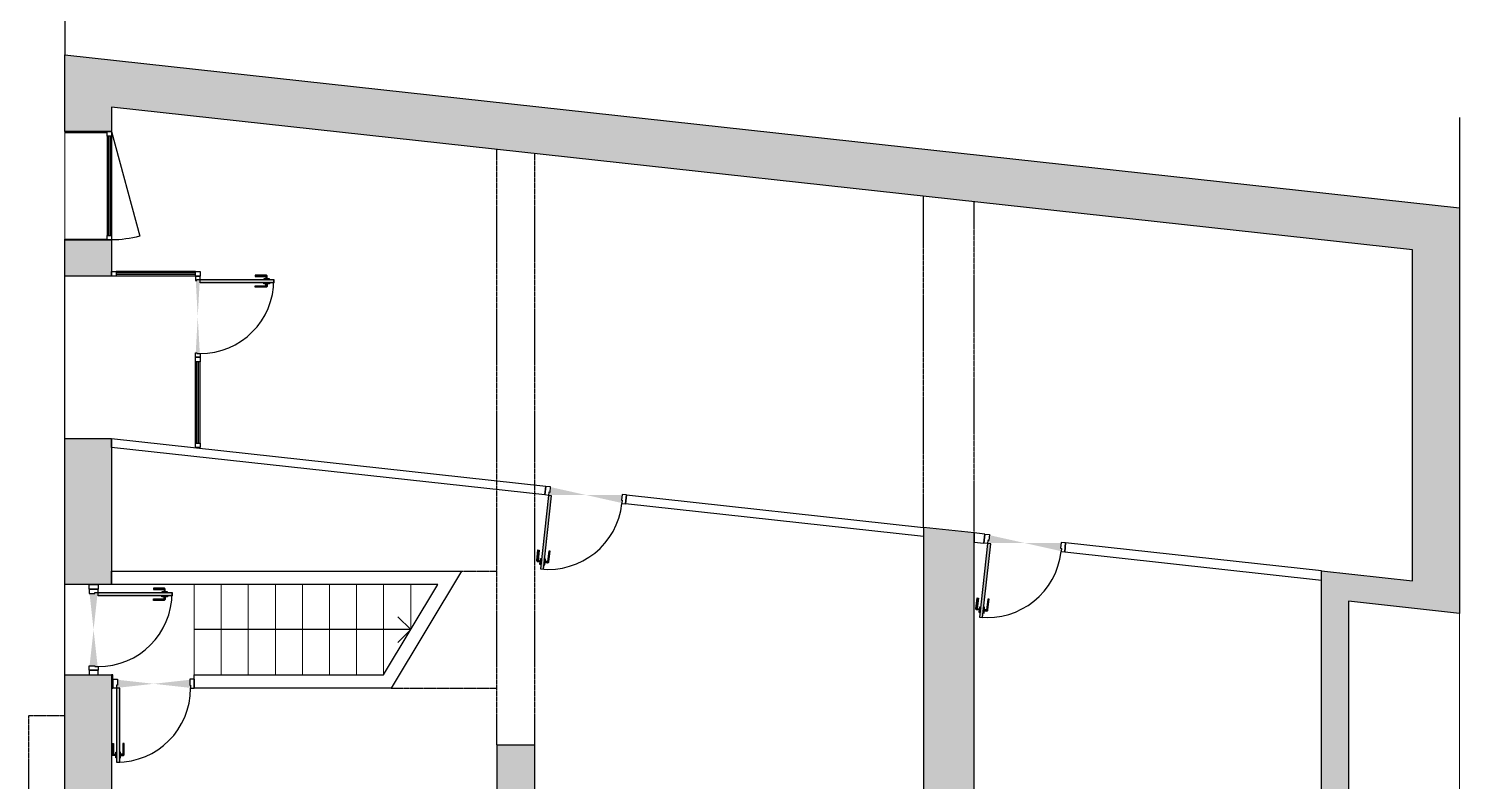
# Model space of a CAD drawing. Extents: x -50 to 69572, y -29139 to 50177.
# Drawn here: x 10935 to 26795, y -18562 to -10220 of the extents above; entities that cross this region are included whole.
import ezdxf

# ---------------------------------------------------------------- set-up
doc = ezdxf.new("R2010")
doc.units = 0
doc.set_wipeout_variables(frame=1)
doc.linetypes.add('ACAD_ISO03W100', pattern=[30, 12, -18])
for name, color, linetype in [('AUXILIAR', 142, 'Continuous'), ('DISCONTINUA', 52, 'ACAD_ISO03W100'), ('DIVISÒRIES', 5, 'Continuous'), ('FUSTERIES', 144, 'Continuous'), ('H SECCIÓ', 253, 'Continuous'), ('PARETS', 6, 'Continuous'), ('PAVIMENTS', 171, 'Continuous'), ('PORTES', 144, 'Continuous')]:
    doc.layers.add(name, color=color, linetype=linetype)
doc.layers.add('H FUSTERIES', color=7, linetype='Continuous', true_color=0xffffff)
doc.layers.add('H MOBILIARI', color=7, linetype='Continuous', true_color=0xffffff)
doc.layers.add('NO PRINT', color=20, linetype='Continuous', plot=False)
doc.layers.add('PROJECCIÓ', color=52, linetype='Continuous', lineweight=13)

# ---------------------------------------------------------------- blocks, each defined once
blk = doc.blocks.new('Pany de Porta')
at = {"layer": 'H MOBILIARI', "transparency": 33554687}
h = blk.add_hatch(color=256, dxfattribs=at)
h.dxf.hatch_style = 1
h.paths.add_polyline_path([(0.01, 0.029), (0, 0.029), (0, -0.035), (0.01, -0.035)])
h.paths.add_polyline_path([(0.035, 0.004), (0.01, 0.004), (0.01, -0.01), (0.035, -0.01), (0.035, -0.128), (0.05, -0.128), (0.05, -0.01, 0.414214)])
at = {"ltscale": 0.3}
blk.add_lwpolyline([(0, 0.029), (0.01, 0.029), (0.01, -0.035), (0, -0.035)], dxfattribs=at)
blk.add_lwpolyline([(0.01, 0.004), (0.035, 0.004, -0.414214), (0.05, -0.01), (0.05, -0.128), (0.035, -0.128), (0.035, -0.01), (0.01, -0.01)], format="xyb", dxfattribs=at)
blk = doc.blocks.new('*U28')
at = {"layer": 'H MOBILIARI', "transparency": 33554687}
h = blk.add_hatch(color=256, dxfattribs=at)
h.dxf.hatch_style = 1
h.paths.add_polyline_path([(0.075, 0), (0.04, 0), (0.04, 0.82), (0.075, 0.82)])
h.paths.add_polyline_path([(0, 0), (0, -0.05), (0.05, -0.05), (0.05, -0.035), (0.04, -0.035), (0.04, 0)], flags=17)
h.paths.add_polyline_path([(0.9, 0), (0.9, -0.05), (0.85, -0.05), (0.85, -0.035), (0.86, -0.035), (0.86, 0)], flags=17)
edge = h.paths.add_edge_path()
edge.add_line((0, -0.05), (0, 0))
edge.add_line((0.9, -0.05), (0.9, 0))
at = {"layer": 'NO PRINT'}
for p, q in [((0, -0.05), (0, 0)), ((0.9, -0.05), (0.9, 0))]:
    blk.add_line(p, q, dxfattribs=at)
at = {"layer": 'PORTES'}
for points in [[(0.075, 0), (0.04, 0), (0.04, 0.82), (0.075, 0.82)], [(0, 0), (0, -0.05), (0.05, -0.05), (0.05, -0.035), (0.04, -0.035), (0.04, 0)], [(0.9, 0), (0.9, -0.05), (0.85, -0.05), (0.85, -0.035), (0.86, -0.035), (0.86, 0)]]:
    blk.add_lwpolyline(points, close=True, dxfattribs=at)
at = {"layer": 'PORTES', "color": 151}
blk.add_arc((0.04, 0), 0.82, 0, 90, dxfattribs=at)
at = {"layer": 'PORTES', "color": 151, "xscale": -1, "rotation": 2.07414085906521e-08}
blk.add_blockref('Pany de Porta', (0.04, 0.741), dxfattribs=at)
at = {"layer": 'PORTES', "color": 151}
blk.add_blockref('Pany de Porta', (0.075, 0.741), dxfattribs=at)
blk = doc.blocks.new('*U27')
blk.add_wipeout([(-0.05, 0.98), (0, 0.98), (0, 0), (-0.05, 0)]).dxf.layer = 'H FUSTERIES'
at = {"layer": 'FUSTERIES'}
for points in [[(0, 0.98), (0, 0.93), (-0.05, 0.93), (-0.05, 0.98)], [(0, 0.05), (0, 0), (-0.05, 0), (-0.05, 0.05)]]:
    blk.add_lwpolyline(points, close=True, dxfattribs=at)
at = {"layer": 'FUSTERIES', "color": 151}
for points in [[(-0.05, 0.93), (-0.05, 0.05)], [(0, 0.93), (0, 0.05)]]:
    blk.add_lwpolyline(points, dxfattribs=at)
at = {"layer": 'FUSTERIES'}
for points in [[(-0.035, 0.93), (-0.035, 0.05)], [(-0.015, 0.93), (-0.015, 0.05)]]:
    blk.add_lwpolyline(points, dxfattribs=at)
at = {"layer": 'PROJECCIÓ'}
blk.add_lwpolyline([(0, 0.98), (0, 0)], dxfattribs=at)
blk = doc.blocks.new('*U31')
blk.add_wipeout([(1.002, 0.05), (1.002, 0), (0, 0), (0, 0.05)]).dxf.layer = 'H FUSTERIES'
at = {"layer": 'FUSTERIES'}
for points in [[(0.05, 0), (0, 0), (0, 0.05), (0.05, 0.05)], [(1.002, 0), (0.952, 0), (0.952, 0.05), (1.002, 0.05)]]:
    blk.add_lwpolyline(points, close=True, dxfattribs=at)
at = {"layer": 'FUSTERIES', "color": 151}
for points in [[(0.952, 0.05), (0.05, 0.05)], [(0.952, 0), (0.05, 0)]]:
    blk.add_lwpolyline(points, dxfattribs=at)
at = {"layer": 'FUSTERIES'}
for points in [[(0.952, 0.035), (0.05, 0.035)], [(0.952, 0.015), (0.05, 0.015)]]:
    blk.add_lwpolyline(points, dxfattribs=at)
at = {"layer": 'PROJECCIÓ'}
blk.add_lwpolyline([(1.002, 0), (0, 0)], dxfattribs=at)
blk = doc.blocks.new('*U29')
at = {"layer": 'H MOBILIARI', "transparency": 33554687}
h = blk.add_hatch(color=256, dxfattribs=at)
h.dxf.hatch_style = 1
h.paths.add_polyline_path([(-0.075, 0), (-0.04, 0), (-0.04, 0.82), (-0.075, 0.82)])
h.paths.add_polyline_path([(0, 0), (0, -0.1), (-0.05, -0.1), (-0.05, -0.035), (-0.04, -0.035), (-0.04, 0)])
h.paths.add_polyline_path([(-0.9, 0), (-0.9, -0.1), (-0.85, -0.1), (-0.85, -0.035), (-0.86, -0.035), (-0.86, 0)])
edge = h.paths.add_edge_path()
edge.add_line((0, -0.1), (0, 0))
edge.add_line((-0.9, -0.1), (-0.9, 0))
at = {"layer": 'NO PRINT'}
for p, q in [((-0.9, -0.1), (-0.9, 0)), ((0, -0.1), (0, 0))]:
    blk.add_line(p, q, dxfattribs=at)
at = {"layer": 'PORTES'}
for points in [[(-0.075, 0), (-0.04, 0), (-0.04, 0.82), (-0.075, 0.82)], [(-0.9, 0), (-0.9, -0.1), (-0.85, -0.1), (-0.85, -0.035), (-0.86, -0.035), (-0.86, 0)], [(0, 0), (0, -0.1), (-0.05, -0.1), (-0.05, -0.035), (-0.04, -0.035), (-0.04, 0)]]:
    blk.add_lwpolyline(points, close=True, dxfattribs=at)
at = {"layer": 'PORTES', "color": 151}
blk.add_arc((-0.04, 0), 0.82, 90, 180, dxfattribs=at)
at = {"layer": 'PORTES', "color": 151, "xscale": -1}
blk.add_blockref('Pany de Porta', (-0.075, 0.741), dxfattribs=at)
at = {"layer": 'PORTES', "color": 151}
blk.add_blockref('Pany de Porta', (-0.04, 0.741), dxfattribs=at)
blk = doc.blocks.new('*U36')
at = {"layer": 'H MOBILIARI', "transparency": 33554687}
h = blk.add_hatch(color=256, dxfattribs=at)
h.dxf.hatch_style = 1
h.paths.add_polyline_path([(0.075, 0), (0.04, 0), (0.04, 0.82), (0.075, 0.82)])
h.paths.add_polyline_path([(0, 0), (0, -0.1), (0.05, -0.1), (0.05, -0.035), (0.04, -0.035), (0.04, 0)], flags=17)
h.paths.add_polyline_path([(0.9, 0), (0.9, -0.1), (0.85, -0.1), (0.85, -0.035), (0.86, -0.035), (0.86, 0)], flags=17)
edge = h.paths.add_edge_path()
edge.add_line((0, -0.1), (0, 0))
edge.add_line((0.9, -0.1), (0.9, 0))
at = {"layer": 'NO PRINT'}
for p, q in [((0, -0.1), (0, 0)), ((0.9, -0.1), (0.9, 0))]:
    blk.add_line(p, q, dxfattribs=at)
at = {"layer": 'PORTES'}
for points in [[(0.075, 0), (0.04, 0), (0.04, 0.82), (0.075, 0.82)], [(0, 0), (0, -0.1), (0.05, -0.1), (0.05, -0.035), (0.04, -0.035), (0.04, 0)], [(0.9, 0), (0.9, -0.1), (0.85, -0.1), (0.85, -0.035), (0.86, -0.035), (0.86, 0)]]:
    blk.add_lwpolyline(points, close=True, dxfattribs=at)
at = {"layer": 'PORTES', "color": 151}
blk.add_arc((0.04, 0), 0.82, 0, 90, dxfattribs=at)
at = {"layer": 'PORTES', "color": 151, "xscale": -1}
blk.add_blockref('Pany de Porta', (0.04, 0.741), dxfattribs=at)
at = {"layer": 'PORTES', "color": 151}
blk.add_blockref('Pany de Porta', (0.075, 0.741), dxfattribs=at)
blk = doc.blocks.new('*U35')
for q in [(-0.141, 2.259), (0, 0), (0.141, 2.259)]:
    blk.add_line((0, 2.4), q)
blk = doc.blocks.new('*U26')
blk.add_wipeout([(0, 0.52), (0, 0), (1.2, 0), (1.2, 0.52)]).dxf.layer = 'H FUSTERIES'
blk.add_wipeout([(0, 0.52), (0.01, 0.52), (0.01, 0.05), (1.19, 0.05), (1.19, 0.52), (1.2, 0.52), (1.2, 0), (0, 0)]).dxf.layer = 'H FUSTERIES'
for points in [[(0, 0), (0, 0.52)], [(1.2, 0), (1.2, 0.52)]]:
    blk.add_lwpolyline(points)
at = {"layer": 'FUSTERIES'}
for points in [[(0, 0.52), (0.01, 0.52), (0.01, 0.05)], [(1.2, 0.52), (1.19, 0.52), (1.19, 0.05)], [(0.05, 0.035), (1.15, 0.035)], [(0.05, 0.015), (1.15, 0.015)]]:
    blk.add_lwpolyline(points, dxfattribs=at)
for points in [[(0, 0), (0.05, 0), (0.05, 0.05), (0, 0.05)], [(1.15, 0), (1.2, 0), (1.2, 0.05), (1.15, 0.05)]]:
    blk.add_lwpolyline(points, close=True, dxfattribs=at)
at = {"layer": 'FUSTERIES', "color": 151}
for points in [[(0, 0), (1.159, -0.311)], [(0.05, 0.05), (1.15, 0.05)], [(0.05, 0), (1.15, 0)]]:
    blk.add_lwpolyline(points, dxfattribs=at)
blk.add_arc((0, 0), 1.2, 345, 360, dxfattribs=at)
at = {"layer": 'PROJECCIÓ'}
for points in [[(0.01, 0.52), (1.19, 0.52)], [(0, 0), (1.2, 0)]]:
    blk.add_lwpolyline(points, dxfattribs=at)

msp = doc.modelspace()

# ---------------------------------------------------------------- linework, layer by layer
at = {"layer": 'DISCONTINUA', "ltscale": 0.005}
for points in [[(16124.99358, -18161.23502), (16124.99358, -11559.80252)], [(16544.99358, -18161.23502), (16544.99358, -11605.82731)], [(20854.99358, -15747.48059), (20854.99358, -12078.12936)], [(21414.99358, -15808.81957), (21414.99358, -12139.49575)], [(15735.2216, -16230.64517), (16124.99358, -16230.64517)], [(14955.2216, -17530.64517), (16124.99358, -17530.64517)], [(11334.99358, -17835.9401), (10934.99358, -17835.9401), (10934.99358, -19475.9401), (11334.99358, -19475.9401)]]:
    msp.add_lwpolyline(points, dxfattribs=at)
at = {"layer": 'DIVISÒRIES'}
for points in [[(17551.95566, -15486.28459), (17562.86626, -15386.71992), (20854.99358, -15747.48059), (20854.99358, -15848.07922)], [(21414.99358, -15909.41766), (21524.99358, -15921.46688), (21535.88184, -15822.06142), (21414.99358, -15808.81957)], [(22419.64272, -16019.46128), (25264.99358, -16330.52553), (25264.99358, -16230.52553), (22430.53099, -15920.05582)], [(11854.99358, -16230.64517), (15735.2216, -16230.64517), (14955.2216, -17530.64517), (12770.29304, -17530.64517), (12770.29304, -17380.64517), (14870.29304, -17380.64517), (15470.29304, -16380.64517), (11854.99358, -16380.64517)], [(11854.99358, -17380.64517), (11854.99358, -17530.64517), (11870.29304, -17530.64517), (11870.29304, -17380.64517)]]:
    msp.add_lwpolyline(points, close=True, dxfattribs=at)
at = {"layer": 'PARETS'}
for points in [[(11334.99358, -9511.32993), (11334.99358, -10511.32993)], [(26794.99358, -11205.48066), (26794.99358, -12205.48066)]]:
    msp.add_lwpolyline(points, dxfattribs=at)
for points in [[(11854.99358, -14761.23502), (11854.99358, -16380.64517), (11334.99358, -16380.64517), (11334.99358, -14761.23502)], [(20854.99358, -15747.48059), (20854.99358, -24201.23502), (21414.99358, -24201.23502), (21414.99358, -15808.81957)], [(11334.99358, -17380.64517), (11854.99358, -17380.64517), (11854.99358, -22341.23502), (11584.99358, -22521.23502), (11584.99358, -22651.23502), (11334.99358, -22651.23502)], [(16124.99358, -18161.23502), (16124.99358, -18901.23502), (16544.99358, -18901.23502), (16544.99358, -18161.23502)]]:
    msp.add_lwpolyline(points, close=True, dxfattribs=at)
at = {"layer": 'PAVIMENTS'}
for points in [[(11334.99358, -14761.23502), (11334.99358, -12961.23502)], [(11334.99358, -17380.64517), (11334.99358, -16380.64517)]]:
    msp.add_lwpolyline(points, dxfattribs=at)
at = {"layer": 'PORTES'}
for points in [[(11604.99358, -16430.64517), (11604.99358, -16380.64517), (11704.99358, -16380.64517), (11704.99358, -16430.64517)], [(11604.99358, -17330.64517), (11604.99358, -17380.64517), (11704.99358, -17380.64517), (11704.99358, -17330.64517)]]:
    msp.add_lwpolyline(points, close=True, dxfattribs=at)
at = {"layer": 'PROJECCIÓ'}
for points in [[(12770.29304, -17380.64517), (12770.29304, -16380.64517)], [(13070.29304, -17380.64517), (13070.29304, -16380.64517)], [(13370.29304, -17380.64517), (13370.29304, -16380.64517)], [(13670.29304, -17380.64517), (13670.29304, -16380.64517)], [(13970.29304, -17380.64517), (13970.29304, -16380.64517)], [(14270.29304, -17380.64517), (14270.29304, -16380.64517)], [(14570.29304, -17380.64517), (14570.29304, -16380.64517)], [(14870.29304, -17380.64517), (14870.29304, -16380.64517)], [(15170.29304, -16880.64517), (15170.29304, -16380.64517)], [(26794.99358, -16699.90666), (26794.99358, -22931.23502)]]:
    msp.add_lwpolyline(points, dxfattribs=at)

# ---------------------------------------------------------------- block references
at = {"layer": 'AUXILIAR', "xscale": 1000, "yscale": 1000, "zscale": 1000, "rotation": 270}
msp.add_blockref('*U35', (12770.29304, -16880.64517), dxfattribs=at)
at = {"layer": 'FUSTERIES', "xscale": -1000, "yscale": 1000, "zscale": 1000, "rotation": 90}
msp.add_blockref('*U26', (11854.99358, -11361.23502), dxfattribs=at)
at = {"layer": 'PORTES', "xscale": 1000, "yscale": 1000, "zscale": 1000}
for name, p, rotation in [('*U28', (12834.81591, -12961.23502), 270), ('*U29', (16657.32877, -15388.08718), 173.7360883435806), ('*U29', (21524.99358, -15921.46688), 173.7490898050666), ('*U36', (11704.99358, -16430.64517), 270), ('*U29', (11870.29304, -17530.64517), 180)]:
    msp.add_blockref(name, p, dxfattribs=dict(at, rotation=rotation))

# ---------------------------------------------------------------- next in the draw order: block references
at = {"layer": 'FUSTERIES', "xscale": 1000, "yscale": 1000, "zscale": 1000, "rotation": 270}
for name, p in [('*U27', (11854.99358, -12961.23502)), ('*U31', (12784.81591, -13861.23502))]:
    msp.add_blockref(name, p, dxfattribs=at)

# ---------------------------------------------------------------- next in the draw order: hatches: boundary and pattern name
at = {"layer": 'H SECCIÓ', "true_color": 0xb0b0b0, "transparency": 33554687}
h = msp.add_hatch(color=253, dxfattribs=at)
h.dxf.hatch_style = 1
h.paths.add_polyline_path([(11854.99358, -12561.23502), (11854.99358, -12961.23502), (11334.99358, -12961.23502), (11334.99358, -12561.23502)], flags=17)
h.paths.add_polyline_path([(11334.99358, -11361.23502), (11334.99358, -10511.32993), (26794.99358, -12205.48066), (26794.99358, -16699.90666), (25564.99358, -16565.17998), (25564.99358, -19231.23502), (25264.99358, -19231.23502), (25264.99358, -16230.52553), (26274.53839, -16341.1049), (26274.53839, -12672.01848), (11854.99358, -11091.88378), (11854.99358, -11361.23502)])
h.paths.add_polyline_path([(11854.99358, -14761.23502), (11854.99358, -16380.64517), (11334.99358, -16380.64517), (11334.99358, -14761.23502)], flags=17)
h.paths.add_polyline_path([(16540.97478, -26577.01158), (11334.99358, -26014.32622), (11334.99358, -24741.23502), (11584.99358, -24741.23502), (11584.99358, -24871.23502), (11854.99358, -25051.23502), (11854.99358, -25567.61803), (16594.70406, -26079.90679)])
h.paths.add_polyline_path([(17435.76339, -26673.72427), (17489.49266, -26176.61948), (26274.99358, -27126.19508), (26274.99358, -23231.23502), (26219.99358, -23231.23502), (26219.99358, -22931.23502), (26794.99358, -22931.23502), (26794.99358, -27685.31105)])
edge = h.paths.add_edge_path()
edge.add_arc((16334.99358, -22431.23502), 80, 0, 360)
h.paths.add_polyline_path([(16124.99358, -18161.23502), (16124.99358, -18901.23502), (16544.99358, -18901.23502), (16544.99358, -18161.23502)], flags=17)
h.paths.add_polyline_path([(20854.99358, -15747.48059), (20854.99358, -24201.23502), (21414.99358, -24201.23502), (21414.99358, -15808.81957)])
h.paths.add_polyline_path([(25564.99358, -20431.23502), (25264.99358, -20431.23502), (25264.99358, -23231.23502), (25619.99358, -23231.23502), (25619.99358, -22931.23502), (25564.99358, -22931.23502)])
h.paths.add_polyline_path([(11334.99358, -17380.64517), (11854.99358, -17380.64517), (11854.99358, -22341.23502), (11584.99358, -22521.23502), (11584.99358, -22651.23502), (11334.99358, -22651.23502)])

# ---------------------------------------------------------------- next in the draw order: linework, layer by layer
at = {"layer": 'DIVISÒRIES'}
msp.add_lwpolyline([(11854.99358, -14761.23502), (16668.22185, -15288.68225), (16657.32877, -15388.08718), (11854.99358, -14861.83365)], close=True, dxfattribs=at)
at = {"layer": 'PARETS'}
for points in [[(11334.99358, -11361.23502), (11334.99358, -10511.32993), (26794.99358, -12205.48066), (26794.99358, -16699.90666), (25564.99358, -16565.17998), (25564.99358, -19231.23502), (25264.99358, -19231.23502), (25264.99358, -16230.52553), (26274.53839, -16341.1049), (26274.53839, -12672.01848), (11854.99358, -11091.88378), (11854.99358, -11361.23502)], [(11854.99358, -12561.23502), (11854.99358, -12961.23502), (11334.99358, -12961.23502), (11334.99358, -12561.23502)]]:
    msp.add_lwpolyline(points, close=True, dxfattribs=at)

doc.saveas('drawing.dxf')
